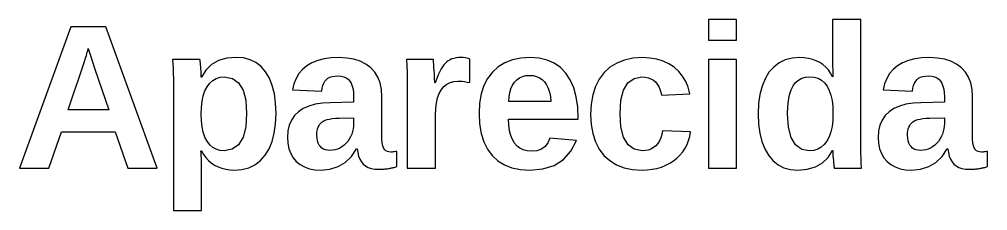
# Model space of a CAD drawing. Header units: metres. Extents: x 18 to 589, y 31 to 387.
# Drawn here: x 18 to 70.4, y 86.4 to 96.7 of the extents above; entities that cross this region are included whole.
import ezdxf

# ---------------------------------------------------------------- set-up
doc = ezdxf.new("R2010")
doc.units = ezdxf.units.M

msp = doc.modelspace()

# ---------------------------------------------------------------- linework, layer by layer
for p, q in [((56.8568, 96.7287), (55.3324, 96.7287)), ((55.3324, 96.7287), (55.3324, 95.6057)), ((56.8568, 95.6057), (56.8568, 96.7287)), ((63.5822, 96.7287), (62.0578, 96.7287)), ((62.0578, 96.7287), (62.0578, 94.5858)), ((63.5822, 89.9583), (63.5822, 96.7287)), ((20.8312, 96.3218), (18.0427, 88.678)), ((22.7191, 96.3218), (20.8312, 96.3218)), ((25.4967, 88.678), (22.7191, 96.3218)), ((55.3324, 95.6057), (56.8568, 95.6057)), ((21.6697, 94.7713), (21.6957, 94.8603)), ((21.6957, 94.8603), (21.72, 94.945)), ((21.72, 94.945), (21.7426, 95.0253)), ((21.7426, 95.0253), (21.7751, 95.1446)), ((21.7751, 95.1446), (21.8891, 94.7702)), ((21.4266, 94.0214), (21.5508, 94.3907)), ((21.5508, 94.3907), (21.6124, 94.5804)), ((21.6124, 94.5804), (21.6419, 94.678)), ((21.6419, 94.678), (21.6697, 94.7713)), ((21.8891, 94.7702), (22.1223, 94.0325)), ((27.8155, 94.5478), (26.3345, 94.5478)), ((26.3345, 94.5478), (26.3501, 94.3271)), ((27.826, 94.5012), (27.8155, 94.5478)), ((27.8359, 94.4393), (27.826, 94.5012)), ((27.8451, 94.3623), (27.8359, 94.4393)), ((27.8537, 94.2701), (27.8451, 94.3623)), ((28.8254, 94.4999), (28.45, 94.284)), ((29.2685, 94.6294), (28.8254, 94.4999)), ((29.7794, 94.6726), (29.2685, 94.6294)), ((30.171, 94.6411), (29.7794, 94.6726)), ((30.5258, 94.5463), (30.171, 94.6411)), ((30.8437, 94.3885), (30.5258, 94.5463)), ((31.1247, 94.1674), (30.8437, 94.3885)), ((33.8789, 94.3733), (33.6053, 94.2141)), ((34.1895, 94.4971), (33.8789, 94.3733)), ((34.5372, 94.5856), (34.1895, 94.4971)), ((34.9221, 94.6386), (34.5372, 94.5856)), ((35.344, 94.6563), (34.9221, 94.6386)), ((35.7685, 94.6344), (35.344, 94.6563)), ((36.1522, 94.5686), (35.7685, 94.6344)), ((36.495, 94.4591), (36.1522, 94.5686)), ((36.7971, 94.3056), (36.495, 94.4591)), ((40.451, 94.5478), (38.9971, 94.5478)), ((38.9971, 94.5478), (39.0035, 94.4451)), ((39.0035, 94.4451), (39.0097, 94.3365)), ((39.0097, 94.3365), (39.0156, 94.222)), ((40.4579, 94.4928), (40.451, 94.5478)), ((40.4658, 94.4059), (40.4579, 94.4928)), ((40.4744, 94.2871), (40.4658, 94.4059)), ((41.0886, 94.3463), (41.0113, 94.2611)), ((41.171, 94.4212), (41.0886, 94.3463)), ((41.2587, 94.4857), (41.171, 94.4212)), ((41.3515, 94.5397), (41.2587, 94.4857)), ((41.4518, 94.5836), (41.3515, 94.5397)), ((41.5616, 94.6178), (41.4518, 94.5836)), ((41.681, 94.6422), (41.5616, 94.6178)), ((41.8099, 94.6569), (41.681, 94.6422)), ((41.9483, 94.6617), (41.8099, 94.6569)), ((42.061, 94.6585), (41.9483, 94.6617)), ((42.1645, 94.6487), (42.061, 94.6585)), ((42.2589, 94.6325), (42.1645, 94.6487)), ((42.3441, 94.6097), (42.2589, 94.6325)), ((42.4203, 94.5804), (42.3441, 94.6097)), ((42.4203, 93.3055), (42.4203, 94.5804)), ((44.3165, 94.3751), (43.9556, 94.1563)), ((44.7255, 94.5313), (44.3165, 94.3751)), ((45.1827, 94.6251), (44.7255, 94.5313)), ((45.6881, 94.6563), (45.1827, 94.6251)), ((46.1699, 94.6228), (45.6881, 94.6563)), ((46.6039, 94.5222), (46.1699, 94.6228)), ((46.9901, 94.3546), (46.6039, 94.5222)), ((47.3287, 94.1199), (46.9901, 94.3546)), ((50.3723, 94.3643), (50.0058, 94.1372)), ((50.7879, 94.5265), (50.3723, 94.3643)), ((51.2525, 94.6239), (50.7879, 94.5265)), ((51.7661, 94.6563), (51.2525, 94.6239)), ((52.1663, 94.6355), (51.7661, 94.6563)), ((52.5378, 94.573), (52.1663, 94.6355)), ((52.8806, 94.4688), (52.5378, 94.573)), ((53.1948, 94.323), (52.8806, 94.4688)), ((56.8568, 94.5478), (55.3324, 94.5478)), ((55.3324, 94.5478), (55.3324, 88.678)), ((56.8568, 88.678), (56.8568, 94.5478)), ((59.1651, 94.3702), (58.8707, 94.1476)), ((59.4987, 94.5291), (59.1651, 94.3702)), ((59.8716, 94.6245), (59.4987, 94.5291)), ((60.2838, 94.6563), (59.8716, 94.6245)), ((60.5265, 94.6459), (60.2838, 94.6563)), ((60.7555, 94.6146), (60.5265, 94.6459)), ((60.9709, 94.5626), (60.7555, 94.6146)), ((61.1726, 94.4897), (60.9709, 94.5626)), ((61.3606, 94.3959), (61.1726, 94.4897)), ((61.5335, 94.2816), (61.3606, 94.3959)), ((62.0578, 94.5858), (62.0686, 93.6201)), ((65.8481, 94.3733), (65.5745, 94.2141)), ((66.1587, 94.4971), (65.8481, 94.3733)), ((66.5064, 94.5856), (66.1587, 94.4971)), ((66.8913, 94.6386), (66.5064, 94.5856)), ((67.3132, 94.6563), (66.8913, 94.6386)), ((67.7377, 94.6344), (67.3132, 94.6563)), ((68.1214, 94.5686), (67.7377, 94.6344)), ((68.4642, 94.4591), (68.1214, 94.5686)), ((68.7663, 94.3056), (68.4642, 94.4591)), ((21.24, 93.4724), (21.4266, 94.0214)), ((22.1223, 94.0325), (22.8764, 91.8353)), ((26.3501, 94.3271), (26.3622, 94.0817)), ((26.3622, 94.0817), (26.3709, 93.8116)), ((26.3709, 93.8116), (26.3761, 93.5167)), ((27.8616, 94.1626), (27.8537, 94.2701)), ((27.8684, 94.0478), (27.8616, 94.1626)), ((27.8737, 93.9335), (27.8684, 94.0478)), ((27.8775, 93.8196), (27.8737, 93.9335)), ((27.8798, 93.7061), (27.8775, 93.8196)), ((28.1423, 93.9817), (27.9023, 93.593)), ((28.45, 94.284), (28.1423, 93.9817)), ((31.3688, 93.8833), (31.1247, 94.1674)), ((31.5719, 93.5409), (31.3688, 93.8833)), ((33.37, 94.0207), (33.174, 93.7941)), ((33.6053, 94.2141), (33.37, 94.0207)), ((37.0584, 94.1084), (36.7971, 94.3056)), ((37.2751, 93.8708), (37.0584, 94.1084)), ((37.4437, 93.5963), (37.2751, 93.8708)), ((39.0156, 94.222), (39.0214, 94.1017)), ((39.0214, 94.1017), (39.0269, 93.9755)), ((39.0269, 93.9755), (39.0318, 93.84)), ((39.0318, 93.84), (39.0356, 93.6917)), ((40.484, 94.1364), (40.4744, 94.2871)), ((40.4944, 93.9538), (40.484, 94.1364)), ((40.5042, 93.7686), (40.4944, 93.9538)), ((40.7926, 93.905), (40.7134, 93.7308)), ((40.8679, 94.0498), (40.7926, 93.905)), ((40.9393, 94.1653), (40.8679, 94.0498)), ((41.0113, 94.2611), (40.9393, 94.1653)), ((43.6429, 93.8751), (43.3832, 93.5357)), ((43.9556, 94.1563), (43.6429, 93.8751)), ((47.6195, 93.8181), (47.3287, 94.1199)), ((47.8597, 93.4517), (47.6195, 93.8181)), ((49.6883, 93.8453), (49.4247, 93.4951)), ((50.0058, 94.1372), (49.6883, 93.8453)), ((53.4804, 94.1355), (53.1948, 94.323)), ((53.7315, 93.9113), (53.4804, 94.1355)), ((53.9422, 93.6555), (53.7315, 93.9113)), ((58.6156, 93.8615), (58.4037, 93.517)), ((58.8707, 94.1476), (58.6156, 93.8615)), ((61.6896, 94.1468), (61.5335, 94.2816)), ((61.829, 93.9916), (61.6896, 94.1468)), ((61.9518, 93.8161), (61.829, 93.9916)), ((62.0578, 93.6201), (61.9518, 93.8161)), ((65.3392, 94.0207), (65.1432, 93.7941)), ((65.5745, 94.2141), (65.3392, 94.0207)), ((69.0276, 94.1084), (68.7663, 94.3056)), ((69.2443, 93.8708), (69.0276, 94.1084)), ((69.4129, 93.5963), (69.2443, 93.8708)), ((20.9909, 92.7437), (21.24, 93.4724)), ((26.3761, 93.5167), (26.3778, 93.197)), ((27.8806, 93.593), (27.8798, 93.7061)), ((27.9023, 93.593), (27.8806, 93.593)), ((28.3439, 93.2744), (28.5072, 93.4233)), ((28.5072, 93.4233), (28.6933, 93.5296)), ((28.6933, 93.5296), (28.9021, 93.5934)), ((28.9021, 93.5934), (29.1338, 93.6147)), ((29.1338, 93.6147), (29.5693, 93.5357)), ((29.5693, 93.5357), (29.908, 93.2988)), ((29.908, 93.2988), (30.15, 92.9038)), ((31.7299, 93.1455), (31.5719, 93.5409)), ((33.0172, 93.5342), (32.8997, 93.2412)), ((33.174, 93.7941), (33.0172, 93.5342)), ((34.5233, 93.282), (34.5846, 93.3893)), ((34.5846, 93.3893), (34.6578, 93.4764)), ((34.6578, 93.4764), (34.746, 93.5457)), ((34.746, 93.5457), (34.8522, 93.5997)), ((34.8522, 93.5997), (34.9765, 93.6382)), ((34.9765, 93.6382), (35.1187, 93.6613)), ((35.1187, 93.6613), (35.279, 93.669)), ((35.279, 93.669), (35.4511, 93.6579)), ((35.4511, 93.6579), (35.6028, 93.6243)), ((35.6028, 93.6243), (35.734, 93.5684)), ((35.734, 93.5684), (35.8449, 93.4902)), ((35.8449, 93.4902), (35.9354, 93.3896)), ((35.9354, 93.3896), (36.0077, 93.266)), ((37.5642, 93.2849), (37.4437, 93.5963)), ((37.6364, 92.9366), (37.5642, 93.2849)), ((39.0356, 93.6917), (39.0383, 93.5305)), ((39.0383, 93.5305), (39.0399, 93.3566)), ((39.0399, 93.3566), (39.0405, 93.1699)), ((40.5118, 93.6101), (40.5042, 93.7686)), ((40.5172, 93.4782), (40.5118, 93.6101)), ((40.5204, 93.3731), (40.5172, 93.4782)), ((40.5215, 93.2946), (40.5204, 93.3731)), ((40.5432, 93.2946), (40.5215, 93.2946)), ((40.6302, 93.5274), (40.5432, 93.2946)), ((40.7134, 93.7308), (40.6302, 93.5274)), ((41.1766, 93.2209), (41.354, 93.3131)), ((41.354, 93.3131), (41.5515, 93.3684)), ((41.5515, 93.3684), (41.7693, 93.3869)), ((41.7693, 93.3869), (41.8856, 93.3836)), ((41.8856, 93.3836), (42.0089, 93.3739)), ((42.0089, 93.3739), (42.139, 93.3576)), ((42.139, 93.3576), (42.2762, 93.3348)), ((42.2762, 93.3348), (42.4203, 93.3055)), ((43.3832, 93.5357), (43.1811, 93.1425)), ((44.734, 93.1601), (44.8391, 93.3217)), ((44.8391, 93.3217), (44.9651, 93.4565)), ((44.9651, 93.4565), (45.1108, 93.5614)), ((45.1108, 93.5614), (45.2763, 93.6362)), ((45.2763, 93.6362), (45.4615, 93.6812)), ((45.4615, 93.6812), (45.6664, 93.6962)), ((45.6664, 93.6962), (45.86, 93.6819)), ((45.86, 93.6819), (46.0371, 93.6393)), ((46.0371, 93.6393), (46.1976, 93.5682)), ((46.1976, 93.5682), (46.3417, 93.4687)), ((46.3417, 93.4687), (46.4693, 93.3408)), ((46.4693, 93.3408), (46.5785, 93.1844)), ((48.0465, 93.0231), (47.8597, 93.4517)), ((49.4247, 93.4951), (49.2196, 93.0936)), ((50.7447, 92.9004), (50.9802, 93.2943)), ((50.9802, 93.2943), (51.3098, 93.5306)), ((51.3098, 93.5306), (51.7336, 93.6093)), ((51.7336, 93.6093), (51.9159, 93.5986)), ((51.9159, 93.5986), (52.0808, 93.5664)), ((52.0808, 93.5664), (52.2284, 93.5127)), ((52.2284, 93.5127), (52.3586, 93.4375)), ((52.3586, 93.4375), (52.4714, 93.3408)), ((52.4714, 93.3408), (52.5678, 93.2261)), ((54.1125, 93.368), (53.9422, 93.6555)), ((54.2425, 93.0488), (54.1125, 93.368)), ((58.4037, 93.517), (58.2389, 93.1194)), ((59.9149, 93.1237), (60.0468, 93.3024)), ((60.0468, 93.3024), (60.2039, 93.4414)), ((60.2039, 93.4414), (60.3862, 93.5407)), ((60.3862, 93.5407), (60.5937, 93.6003)), ((60.5937, 93.6003), (60.8263, 93.6201)), ((60.8263, 93.6201), (61.0616, 93.5996)), ((61.0616, 93.5996), (61.2729, 93.5381)), ((61.2729, 93.5381), (61.46, 93.4356)), ((61.46, 93.4356), (61.6231, 93.2921)), ((61.6231, 93.2921), (61.7621, 93.1075)), ((62.0686, 93.6201), (62.0578, 93.6201)), ((64.9864, 93.5342), (64.8689, 93.2412)), ((65.1432, 93.7941), (64.9864, 93.5342)), ((66.4925, 93.282), (66.5538, 93.3893)), ((66.5538, 93.3893), (66.627, 93.4764)), ((66.627, 93.4764), (66.7152, 93.5457)), ((66.7152, 93.5457), (66.8214, 93.5997)), ((66.8214, 93.5997), (66.9457, 93.6382)), ((66.9457, 93.6382), (67.0879, 93.6613)), ((67.0879, 93.6613), (67.2482, 93.669)), ((67.2482, 93.669), (67.4203, 93.6579)), ((67.4203, 93.6579), (67.572, 93.6243)), ((67.572, 93.6243), (67.7032, 93.5684)), ((67.7032, 93.5684), (67.8141, 93.4902)), ((67.8141, 93.4902), (67.9046, 93.3896)), ((67.9046, 93.3896), (67.9769, 93.266)), ((69.5334, 93.2849), (69.4129, 93.5963)), ((69.6056, 92.9366), (69.5334, 93.2849)), ((26.3778, 93.197), (26.3778, 86.3724)), ((27.9968, 92.59), (28.0871, 92.8535)), ((28.0871, 92.8535), (28.2034, 93.083)), ((28.2034, 93.083), (28.3439, 93.2744)), ((30.15, 92.9038), (30.2951, 92.3509)), ((31.8428, 92.6968), (31.7299, 93.1455)), ((32.8997, 93.2412), (32.8215, 92.9149)), ((32.8215, 92.9149), (34.411, 92.8389)), ((34.411, 92.8389), (34.4365, 93.0068)), ((34.4365, 93.0068), (34.4739, 93.1545)), ((34.4739, 93.1545), (34.5233, 93.282)), ((36.0077, 93.266), (36.0639, 93.1188)), ((36.0639, 93.1188), (36.104, 92.9479)), ((36.104, 92.9479), (36.1281, 92.7534)), ((37.6605, 92.5514), (37.6364, 92.9366)), ((39.0405, 93.1699), (39.0405, 88.678)), ((40.7681, 92.7235), (40.8823, 92.9258)), ((40.8823, 92.9258), (41.0194, 93.0918)), ((41.0194, 93.0918), (41.1766, 93.2209)), ((43.1811, 93.1425), (43.0368, 92.6955)), ((44.5501, 92.5319), (44.5895, 92.7652)), ((44.5895, 92.7652), (44.6508, 92.9746)), ((44.6508, 92.9746), (44.734, 93.1601)), ((46.5785, 93.1844), (46.6672, 92.9996)), ((46.6672, 92.9996), (46.7356, 92.7865)), ((46.7356, 92.7865), (46.7836, 92.5448)), ((48.18, 92.5321), (48.0465, 93.0231)), ((49.2196, 93.0936), (49.0732, 92.6406)), ((50.6035, 92.349), (50.7447, 92.9004)), ((52.5678, 93.2261), (52.6485, 93.0969)), ((52.6485, 93.0969), (52.7136, 92.9531)), ((52.7136, 92.9531), (52.763, 92.7948)), ((52.763, 92.7948), (52.7969, 92.622)), ((54.3321, 92.6979), (54.2425, 93.0488)), ((58.2389, 93.1194), (58.1211, 92.6686)), ((59.7239, 92.6429), (59.8075, 92.9043)), ((59.8075, 92.9043), (59.9149, 93.1237)), ((61.7621, 93.1075), (61.8763, 92.885)), ((61.8763, 92.885), (61.9652, 92.6275)), ((64.8689, 93.2412), (64.7907, 92.9149)), ((64.7907, 92.9149), (66.3802, 92.8389)), ((66.3802, 92.8389), (66.4057, 93.0068)), ((66.4057, 93.0068), (66.4431, 93.1545)), ((66.4431, 93.1545), (66.4925, 93.282)), ((67.9769, 93.266), (68.0331, 93.1188)), ((68.0331, 93.1188), (68.0732, 92.9479)), ((68.0732, 92.9479), (68.0973, 92.7534)), ((69.6297, 92.5514), (69.6056, 92.9366)), ((20.6793, 91.8353), (20.9909, 92.7437)), ((27.8935, 91.9616), (27.9322, 92.2928)), ((27.9322, 92.2928), (27.9968, 92.59)), ((30.2951, 92.3509), (30.3435, 91.6401)), ((31.9105, 92.195), (31.8428, 92.6968)), ((36.1361, 92.2368), (34.8721, 92.2151)), ((36.1281, 92.7534), (36.1361, 92.5352)), ((36.1361, 92.5352), (36.1361, 92.2368)), ((37.6605, 90.414), (37.6605, 92.5514)), ((40.6158, 92.2122), (40.6792, 92.4857)), ((40.6792, 92.4857), (40.7681, 92.7235)), ((43.0368, 92.6955), (42.9503, 92.1947)), ((44.5326, 92.2748), (44.5501, 92.5319)), ((46.8111, 92.2748), (44.5326, 92.2748)), ((46.7836, 92.5448), (46.8111, 92.2748)), ((48.26, 91.9789), (48.18, 92.5321)), ((49.0732, 92.6406), (48.9853, 92.1362)), ((50.5564, 91.6401), (50.6035, 92.349)), ((52.7969, 92.622), (54.3321, 92.6979)), ((58.1211, 92.6686), (58.0505, 92.1646)), ((59.6284, 91.9945), (59.6642, 92.3397)), ((59.6642, 92.3397), (59.7239, 92.6429)), ((61.9652, 92.6275), (62.0287, 92.3351)), ((62.0287, 92.3351), (62.0667, 92.0077)), ((68.1053, 92.2368), (66.8413, 92.2151)), ((68.0973, 92.7534), (68.1053, 92.5352)), ((68.1053, 92.5352), (68.1053, 92.2368)), ((69.6297, 90.414), (69.6297, 92.5514)), ((22.8764, 91.8353), (20.6793, 91.8353)), ((27.8806, 91.5966), (27.8935, 91.9616)), ((31.933, 91.6401), (31.9105, 92.195)), ((33.1496, 91.7268), (32.9358, 91.5185)), ((33.4086, 91.8991), (33.1496, 91.7268)), ((33.7104, 92.0341), (33.4086, 91.8991)), ((34.0549, 92.1318), (33.7104, 92.0341)), ((34.4421, 92.1921), (34.0549, 92.1318)), ((34.8721, 92.2151), (34.4421, 92.1921)), ((40.565, 91.5586), (40.5777, 91.9032)), ((40.5777, 91.9032), (40.6158, 92.2122)), ((42.9503, 92.1947), (42.9214, 91.6401)), ((48.2867, 91.3633), (48.26, 91.9789)), ((48.9853, 92.1362), (48.956, 91.5804)), ((58.0505, 92.1646), (58.027, 91.6075)), ((59.6165, 91.6075), (59.6284, 91.9945)), ((62.0667, 92.0077), (62.0794, 91.6454)), ((65.1189, 91.7268), (64.905, 91.5185)), ((65.3779, 91.8991), (65.1189, 91.7268)), ((65.6796, 92.0341), (65.3779, 91.8991)), ((66.0241, 92.1318), (65.6796, 92.0341)), ((66.4113, 92.1921), (66.0241, 92.1318)), ((66.8413, 92.2151), (66.4113, 92.1921)), ((27.8935, 91.2341), (27.8806, 91.5966)), ((27.9322, 90.9061), (27.8935, 91.2341)), ((30.3435, 91.6401), (30.2947, 90.9096)), ((31.9095, 91.0788), (31.933, 91.6401)), ((32.7695, 91.2755), (32.6507, 90.9977)), ((32.9358, 91.5185), (32.7695, 91.2755)), ((34.4398, 91.1764), (34.5161, 91.2264)), ((34.5161, 91.2264), (34.6008, 91.2684)), ((34.6008, 91.2684), (34.7022, 91.3034)), ((34.7022, 91.3034), (34.8282, 91.3326)), ((34.8282, 91.3326), (34.9791, 91.356)), ((34.9791, 91.356), (35.1546, 91.3734)), ((35.1546, 91.3734), (35.3549, 91.385)), ((35.3549, 91.385), (36.1361, 91.3959)), ((36.1361, 91.3959), (36.1361, 91.0975)), ((40.565, 88.678), (40.565, 91.5586)), ((42.9214, 91.6401), (42.9498, 91.0677)), ((44.5345, 90.9939), (44.5218, 91.32)), ((44.5218, 91.32), (48.2867, 91.32)), ((48.2867, 91.32), (48.2867, 91.3633)), ((48.956, 91.5804), (48.9851, 91.0369)), ((50.6043, 90.9096), (50.5564, 91.6401)), ((58.027, 91.6075), (58.0493, 91.0579)), ((59.6644, 90.8888), (59.6165, 91.6075)), ((62.0662, 91.2727), (62.0265, 90.9359)), ((62.0794, 91.6454), (62.0662, 91.2727)), ((64.7387, 91.2755), (64.6199, 90.9977)), ((64.905, 91.5185), (64.7387, 91.2755)), ((66.409, 91.1764), (66.4853, 91.2264)), ((66.4853, 91.2264), (66.5701, 91.2684)), ((66.5701, 91.2684), (66.6714, 91.3034)), ((66.6714, 91.3034), (66.7975, 91.3326)), ((66.7975, 91.3326), (66.9483, 91.356)), ((66.9483, 91.356), (67.1238, 91.3734)), ((67.1238, 91.3734), (67.3241, 91.385)), ((67.3241, 91.385), (68.1053, 91.3959)), ((68.1053, 91.3959), (68.1053, 91.0975)), ((27.9968, 90.6127), (27.9322, 90.9061)), ((30.2947, 90.9096), (30.1482, 90.3415)), ((31.8389, 90.5711), (31.9095, 91.0788)), ((32.5794, 90.6853), (32.5556, 90.3381)), ((32.6507, 90.9977), (32.5794, 90.6853)), ((34.1498, 90.5824), (34.1638, 90.6969)), ((34.1638, 90.6969), (34.1871, 90.8011)), ((34.1871, 90.8011), (34.2198, 90.8948)), ((34.2198, 90.8948), (34.2618, 90.9781)), ((34.2618, 90.9781), (34.3127, 91.0523)), ((34.3127, 91.0523), (34.372, 91.1184)), ((34.372, 91.1184), (34.4398, 91.1764)), ((36.1092, 90.7959), (36.0756, 90.65)), ((36.1294, 90.9451), (36.1092, 90.7959)), ((36.1361, 91.0975), (36.1294, 90.9451)), ((42.9498, 91.0677), (43.0351, 90.5529)), ((44.5726, 90.7015), (44.5345, 90.9939)), ((44.636, 90.4427), (44.5726, 90.7015)), ((48.9851, 91.0369), (49.0723, 90.5435)), ((50.7482, 90.3415), (50.6043, 90.9096)), ((52.8457, 90.7015), (52.8086, 90.4953)), ((54.3756, 90.631), (52.8457, 90.7015)), ((58.0493, 91.0579), (58.1164, 90.5594)), ((59.8083, 90.3298), (59.6644, 90.8888)), ((62.0265, 90.9359), (61.9603, 90.6348)), ((64.5486, 90.6853), (64.5248, 90.3381)), ((64.6199, 90.9977), (64.5486, 90.6853)), ((66.119, 90.5824), (66.133, 90.6969)), ((66.133, 90.6969), (66.1564, 90.8011)), ((66.1564, 90.8011), (66.189, 90.8948)), ((66.189, 90.8948), (66.231, 90.9781)), ((66.231, 90.9781), (66.2819, 91.0523)), ((66.2819, 91.0523), (66.3412, 91.1184)), ((66.3412, 91.1184), (66.409, 91.1764)), ((68.0784, 90.7959), (68.0448, 90.65)), ((68.0986, 90.9451), (68.0784, 90.7959)), ((68.1053, 91.0975), (68.0986, 90.9451)), ((19.6431, 88.678), (20.3213, 90.631)), ((20.3213, 90.631), (23.2345, 90.631)), ((23.2345, 90.631), (23.9126, 88.678)), ((28.0871, 90.3537), (27.9968, 90.6127)), ((28.2034, 90.1292), (28.0871, 90.3537)), ((30.1482, 90.3415), (29.9041, 89.9357)), ((31.7211, 90.117), (31.8389, 90.5711)), ((32.5556, 90.3381), (32.5747, 90.0168)), ((34.1452, 90.4574), (34.1498, 90.5824)), ((34.1529, 90.2989), (34.1452, 90.4574)), ((34.176, 90.1575), (34.1529, 90.2989)), ((34.2145, 90.0333), (34.176, 90.1575)), ((35.8956, 90.2361), (35.813, 90.1162)), ((35.968, 90.3679), (35.8956, 90.2361)), ((36.0285, 90.5073), (35.968, 90.3679)), ((36.0756, 90.65), (36.0285, 90.5073)), ((37.665, 90.2288), (37.6605, 90.414)), ((37.6783, 90.0681), (37.665, 90.2288)), ((43.0351, 90.5529), (43.1772, 90.0956)), ((44.7249, 90.2176), (44.636, 90.4427)), ((44.8391, 90.0261), (44.7249, 90.2176)), ((46.7623, 90.2892), (46.6538, 90.0373)), ((48.1999, 90.1645), (46.7623, 90.2892)), ((47.8989, 89.5903), (48.1999, 90.1645)), ((49.0723, 90.5435), (49.2177, 90.1003)), ((50.988, 89.9357), (50.7482, 90.3415)), ((52.681, 90.1472), (52.5905, 90.0054)), ((52.7537, 90.3105), (52.681, 90.1472)), ((52.8086, 90.4953), (52.7537, 90.3105)), ((54.1813, 89.9552), (54.2675, 90.1701)), ((54.2675, 90.1701), (54.3323, 90.3953)), ((54.3323, 90.3953), (54.3756, 90.631)), ((58.1164, 90.5594), (58.2281, 90.1118)), ((60.0481, 89.9305), (59.8083, 90.3298)), ((61.7485, 90.14), (61.6053, 89.9496)), ((61.8676, 90.3695), (61.7485, 90.14)), ((61.9603, 90.6348), (61.8676, 90.3695)), ((64.5248, 90.3381), (64.5439, 90.0168)), ((66.1144, 90.4574), (66.119, 90.5824)), ((66.1221, 90.2989), (66.1144, 90.4574)), ((66.1452, 90.1575), (66.1221, 90.2989)), ((66.1837, 90.0333), (66.1452, 90.1575)), ((67.8648, 90.2361), (67.7822, 90.1162)), ((67.9372, 90.3679), (67.8648, 90.2361)), ((67.9977, 90.5073), (67.9372, 90.3679)), ((68.0448, 90.65), (67.9977, 90.5073)), ((69.6342, 90.2288), (69.6297, 90.414)), ((69.6475, 90.0681), (69.6342, 90.2288)), ((28.3434, 89.9427), (28.2034, 90.1292)), ((28.5054, 89.7976), (28.3434, 89.9427)), ((28.6893, 89.694), (28.5054, 89.7976)), ((28.8951, 89.6318), (28.6893, 89.694)), ((29.1229, 89.6111), (28.8951, 89.6318)), ((29.5623, 89.6923), (29.1229, 89.6111)), ((29.9041, 89.9357), (29.5623, 89.6923)), ((31.3444, 89.3697), (31.5563, 89.7165)), ((31.5563, 89.7165), (31.7211, 90.117)), ((32.5747, 90.0168), (32.632, 89.7257)), ((32.632, 89.7257), (32.7275, 89.4647)), ((34.2684, 89.9262), (34.2145, 90.0333)), ((34.3377, 89.8362), (34.2684, 89.9262)), ((34.4199, 89.763), (34.3377, 89.8362)), ((34.5122, 89.706), (34.4199, 89.763)), ((34.6147, 89.6653), (34.5122, 89.706)), ((34.7275, 89.6409), (34.6147, 89.6653)), ((34.8504, 89.6328), (34.7275, 89.6409)), ((34.9911, 89.6406), (34.8504, 89.6328)), ((35.1268, 89.664), (34.9911, 89.6406)), ((35.2576, 89.7031), (35.1268, 89.664)), ((35.3834, 89.7578), (35.2576, 89.7031)), ((35.5041, 89.8281), (35.3834, 89.7578)), ((35.6173, 89.9122), (35.5041, 89.8281)), ((35.7203, 90.0082), (35.6173, 89.9122)), ((35.813, 90.1162), (35.7203, 90.0082)), ((36.0114, 89.309), (36.2935, 89.725)), ((36.2935, 89.725), (36.326, 89.725)), ((36.326, 89.725), (36.3565, 89.5165)), ((37.7006, 89.9319), (37.6783, 90.0681)), ((37.7317, 89.8203), (37.7006, 89.9319)), ((37.7717, 89.7331), (37.7317, 89.8203)), ((37.8222, 89.6657), (37.7717, 89.7331)), ((37.8846, 89.6133), (37.8222, 89.6657)), ((43.1772, 90.0956), (43.3762, 89.6957)), ((43.3762, 89.6957), (43.632, 89.3534)), ((44.9768, 89.8689), (44.8391, 90.0261)), ((45.136, 89.7466), (44.9768, 89.8689)), ((45.3167, 89.6593), (45.136, 89.7466)), ((45.5188, 89.6069), (45.3167, 89.6593)), ((46.0419, 89.6174), (45.7424, 89.5894)), ((46.2936, 89.7014), (46.0419, 89.6174)), ((46.4976, 89.8413), (46.2936, 89.7014)), ((46.6538, 90.0373), (46.4976, 89.8413)), ((49.2177, 90.1003), (49.4212, 89.7072)), ((49.4212, 89.7072), (49.6829, 89.3642)), ((51.3237, 89.6923), (50.988, 89.9357)), ((51.7553, 89.6111), (51.3237, 89.6923)), ((51.9232, 89.6221), (51.7553, 89.6111)), ((52.0799, 89.6549), (51.9232, 89.6221)), ((52.2253, 89.7097), (52.0799, 89.6549)), ((52.3594, 89.7864), (52.2253, 89.7097)), ((52.4822, 89.885), (52.3594, 89.7864)), ((52.5905, 90.0054), (52.4822, 89.885)), ((53.9443, 89.5568), (54.0735, 89.7508)), ((54.0735, 89.7508), (54.1813, 89.9552)), ((58.2281, 90.1118), (58.3846, 89.7152)), ((58.3846, 89.7152), (58.5858, 89.3697)), ((60.3838, 89.691), (60.0481, 89.9305)), ((60.8154, 89.6111), (60.3838, 89.691)), ((61.0455, 89.6323), (60.8154, 89.6111)), ((61.2538, 89.6957), (61.0455, 89.6323)), ((61.4404, 89.8015), (61.2538, 89.6957)), ((61.6053, 89.9496), (61.4404, 89.8015)), ((61.8138, 89.25), (62.0469, 89.6328)), ((62.0469, 89.6328), (62.0686, 89.6328)), ((62.0686, 89.6328), (62.0698, 89.5415)), ((63.5839, 89.7335), (63.5822, 89.9583)), ((63.5891, 89.4931), (63.5839, 89.7335)), ((64.5439, 90.0168), (64.6012, 89.7257)), ((64.6012, 89.7257), (64.6967, 89.4647)), ((66.2376, 89.9262), (66.1837, 90.0333)), ((66.3069, 89.8362), (66.2376, 89.9262)), ((66.3891, 89.763), (66.3069, 89.8362)), ((66.4814, 89.706), (66.3891, 89.763)), ((66.5839, 89.6653), (66.4814, 89.706)), ((66.6967, 89.6409), (66.5839, 89.6653)), ((66.8196, 89.6328), (66.6967, 89.6409)), ((66.9603, 89.6406), (66.8196, 89.6328)), ((67.0961, 89.664), (66.9603, 89.6406)), ((67.2268, 89.7031), (67.0961, 89.664)), ((67.3526, 89.7578), (67.2268, 89.7031)), ((67.4733, 89.8281), (67.3526, 89.7578)), ((67.5865, 89.9122), (67.4733, 89.8281)), ((67.6895, 90.0082), (67.5865, 89.9122)), ((67.7822, 90.1162), (67.6895, 90.0082)), ((67.9806, 89.309), (68.2627, 89.725)), ((68.2627, 89.725), (68.2952, 89.725)), ((68.2952, 89.725), (68.3257, 89.5165)), ((69.6698, 89.9319), (69.6475, 90.0681)), ((69.7009, 89.8203), (69.6698, 89.9319)), ((69.7409, 89.7331), (69.7009, 89.8203)), ((69.7914, 89.6657), (69.7409, 89.7331)), ((69.8538, 89.6133), (69.7914, 89.6657)), ((27.8815, 89.5195), (27.8698, 89.6111)), ((27.8698, 89.6111), (27.9023, 89.6111)), ((27.8906, 89.375), (27.8815, 89.5195)), ((27.8971, 89.1775), (27.8906, 89.375)), ((27.901, 88.9271), (27.8971, 89.1775)), ((27.9023, 89.6111), (28.0085, 89.4187)), ((28.0085, 89.4187), (28.1319, 89.2452)), ((28.1319, 89.2452), (28.2724, 89.0906)), ((28.2724, 89.0906), (28.43, 88.9548)), ((31.0896, 89.0816), (31.3444, 89.3697)), ((32.7275, 89.4647), (32.8612, 89.234)), ((32.8612, 89.234), (33.033, 89.0333)), ((35.6772, 88.9855), (36.0114, 89.309)), ((36.3565, 89.5165), (36.4046, 89.3292)), ((36.4046, 89.3292), (36.4702, 89.1632)), ((36.4702, 89.1632), (36.5534, 89.0184)), ((37.9589, 89.5759), (37.8846, 89.6133)), ((38.0452, 89.5535), (37.9589, 89.5759)), ((38.1434, 89.546), (38.0452, 89.5535)), ((38.2124, 89.5473), (38.1434, 89.546)), ((38.2805, 89.5512), (38.2124, 89.5473)), ((38.3478, 89.5577), (38.2805, 89.5512)), ((38.4142, 89.5668), (38.3478, 89.5577)), ((38.4797, 89.5786), (38.4142, 89.5668)), ((38.4797, 88.7539), (38.4797, 89.5786)), ((43.632, 89.3534), (43.9408, 89.0712)), ((45.7424, 89.5894), (45.5188, 89.6069)), ((46.9884, 88.8247), (47.4951, 89.1437)), ((47.4951, 89.1437), (47.8989, 89.5903)), ((49.6829, 89.3642), (49.998, 89.0781)), ((53.4453, 89.0676), (53.6292, 89.2135)), ((53.6292, 89.2135), (53.7955, 89.3766)), ((53.7955, 89.3766), (53.9443, 89.5568)), ((58.5858, 89.3697), (58.8279, 89.0816)), ((61.5096, 88.9523), (61.8138, 89.25)), ((62.0698, 89.5415), (62.0734, 89.4414)), ((62.0734, 89.4414), (62.0794, 89.3324)), ((62.0794, 89.3324), (62.0877, 89.2144)), ((62.0877, 89.2144), (62.0985, 89.0876)), ((63.5978, 89.237), (63.5891, 89.4931)), ((63.61, 88.9653), (63.5978, 89.237)), ((64.6967, 89.4647), (64.8304, 89.234)), ((64.8304, 89.234), (65.0022, 89.0333)), ((67.6464, 88.9855), (67.9806, 89.309)), ((68.3257, 89.5165), (68.3738, 89.3292)), ((68.3738, 89.3292), (68.4394, 89.1632)), ((68.4394, 89.1632), (68.5226, 89.0184)), ((69.9281, 89.5759), (69.8538, 89.6133)), ((70.0144, 89.5535), (69.9281, 89.5759)), ((70.1126, 89.546), (70.0144, 89.5535)), ((70.1816, 89.5473), (70.1126, 89.546)), ((70.2497, 89.5512), (70.1816, 89.5473)), ((70.317, 89.5577), (70.2497, 89.5512)), ((70.3834, 89.5668), (70.317, 89.5577)), ((70.4489, 89.5786), (70.3834, 89.5668)), ((70.4489, 88.7539), (70.4489, 89.5786)), ((18.0427, 88.678), (19.6431, 88.678)), ((23.9126, 88.678), (25.4967, 88.678)), ((27.9023, 88.6238), (27.901, 88.9271)), ((27.9023, 86.3724), (27.9023, 88.6238)), ((28.43, 88.9548), (28.6048, 88.838)), ((28.6048, 88.838), (28.7946, 88.7413)), ((28.7946, 88.7413), (28.9971, 88.6662)), ((28.9971, 88.6662), (29.2125, 88.6125)), ((29.2125, 88.6125), (29.4407, 88.5803)), ((29.4407, 88.5803), (29.6817, 88.5695)), ((29.6817, 88.5695), (30.0919, 88.6015)), ((30.0919, 88.6015), (30.4633, 88.6975)), ((30.4633, 88.6975), (30.7959, 88.8576)), ((30.7959, 88.8576), (31.0896, 89.0816)), ((33.033, 89.0333), (33.239, 88.8664)), ((33.239, 88.8664), (33.4748, 88.7365)), ((33.4748, 88.7365), (33.7407, 88.6437)), ((33.7407, 88.6437), (34.0364, 88.5881)), ((34.0364, 88.5881), (34.3621, 88.5695)), ((34.3621, 88.5695), (34.8526, 88.6157)), ((34.8526, 88.6157), (35.2909, 88.7544)), ((35.2909, 88.7544), (35.6772, 88.9855)), ((36.5534, 89.0184), (36.6542, 88.8949)), ((36.6542, 88.8949), (36.7758, 88.7934)), ((36.7758, 88.7934), (36.9216, 88.7144)), ((36.9216, 88.7144), (37.0914, 88.658)), ((37.0914, 88.658), (37.2853, 88.6242)), ((37.2853, 88.6242), (37.5033, 88.6129)), ((37.5033, 88.6129), (37.5667, 88.6133)), ((37.5667, 88.6133), (37.6269, 88.6146)), ((37.6269, 88.6146), (37.6839, 88.6168)), ((37.6839, 88.6168), (37.7376, 88.6198)), ((37.7376, 88.6198), (37.788, 88.6238)), ((37.788, 88.6238), (37.8363, 88.6283)), ((37.8363, 88.6283), (37.8835, 88.6333)), ((37.8835, 88.6333), (37.9296, 88.6387)), ((37.9296, 88.6387), (37.9747, 88.6446)), ((37.9747, 88.6446), (38.0186, 88.6509)), ((38.0186, 88.6509), (38.062, 88.6578)), ((38.062, 88.6578), (38.1054, 88.6656)), ((38.1054, 88.6656), (38.1488, 88.6743)), ((38.1488, 88.6743), (38.1922, 88.6838)), ((38.1922, 88.6838), (38.2356, 88.6942)), ((38.2356, 88.6942), (38.2801, 88.7053)), ((38.2801, 88.7053), (38.3267, 88.7168)), ((38.3267, 88.7168), (38.3756, 88.7288)), ((38.3756, 88.7288), (38.4266, 88.7411)), ((38.4266, 88.7411), (38.4797, 88.7539)), ((39.0405, 88.678), (40.565, 88.678)), ((43.9408, 89.0712), (44.2987, 88.8517)), ((44.2987, 88.8517), (44.7056, 88.6949)), ((44.7056, 88.6949), (45.1615, 88.6009)), ((45.1615, 88.6009), (45.6664, 88.5695)), ((45.6664, 88.5695), (46.3788, 88.6333)), ((46.3788, 88.6333), (46.9884, 88.8247)), ((49.998, 89.0781), (50.3617, 88.8556)), ((50.3617, 88.8556), (50.774, 88.6967)), ((50.774, 88.6967), (51.2349, 88.6013)), ((51.2349, 88.6013), (51.7445, 88.5695)), ((51.7445, 88.5695), (52.0231, 88.5798)), ((52.0231, 88.5798), (52.2904, 88.6107)), ((52.2904, 88.6107), (52.5465, 88.6623)), ((52.5465, 88.6623), (52.7912, 88.7344)), ((52.7912, 88.7344), (53.0247, 88.8272)), ((53.0247, 88.8272), (53.2438, 88.9388)), ((53.2438, 88.9388), (53.4453, 89.0676)), ((55.3324, 88.678), (56.8568, 88.678)), ((58.8279, 89.0816), (59.1074, 88.8576)), ((59.1074, 88.8576), (59.4243, 88.6975)), ((59.4243, 88.6975), (59.7784, 88.6015)), ((59.7784, 88.6015), (60.1698, 88.5695)), ((60.1698, 88.5695), (60.6876, 88.612)), ((60.6876, 88.612), (61.1342, 88.7396)), ((61.1342, 88.7396), (61.5096, 88.9523)), ((62.0985, 89.0876), (62.1101, 88.9662)), ((62.1101, 88.9662), (62.121, 88.8645)), ((62.121, 88.8645), (62.1313, 88.7826)), ((62.1313, 88.7826), (62.141, 88.7204)), ((62.141, 88.7204), (62.15, 88.678)), ((62.15, 88.678), (63.6256, 88.678)), ((63.6256, 88.678), (63.61, 88.9653)), ((65.0022, 89.0333), (65.2082, 88.8664)), ((65.2082, 88.8664), (65.444, 88.7365)), ((65.444, 88.7365), (65.7099, 88.6437)), ((65.7099, 88.6437), (66.0056, 88.5881)), ((66.0056, 88.5881), (66.3313, 88.5695)), ((66.3313, 88.5695), (66.8218, 88.6157)), ((66.8218, 88.6157), (67.2601, 88.7544)), ((67.2601, 88.7544), (67.6464, 88.9855)), ((68.5226, 89.0184), (68.6234, 88.8949)), ((68.6234, 88.8949), (68.7451, 88.7934)), ((68.7451, 88.7934), (68.8908, 88.7144)), ((68.8908, 88.7144), (69.0606, 88.658)), ((69.0606, 88.658), (69.2545, 88.6242)), ((69.2545, 88.6242), (69.4724, 88.6129)), ((69.4724, 88.6129), (69.5359, 88.6133)), ((69.5359, 88.6133), (69.5961, 88.6146)), ((69.5961, 88.6146), (69.6531, 88.6168)), ((69.6531, 88.6168), (69.7068, 88.6198)), ((69.7068, 88.6198), (69.7572, 88.6238)), ((69.7572, 88.6238), (69.8055, 88.6283)), ((69.8055, 88.6283), (69.8527, 88.6333)), ((69.8527, 88.6333), (69.8988, 88.6387)), ((69.8988, 88.6387), (69.9439, 88.6446)), ((69.9439, 88.6446), (69.9878, 88.6509)), ((69.9878, 88.6509), (70.0312, 88.6578)), ((70.0312, 88.6578), (70.0746, 88.6656)), ((70.0746, 88.6656), (70.118, 88.6743)), ((70.118, 88.6743), (70.1614, 88.6838)), ((70.1614, 88.6838), (70.2048, 88.6942)), ((70.2048, 88.6942), (70.2493, 88.7053)), ((70.2493, 88.7053), (70.2959, 88.7168)), ((70.2959, 88.7168), (70.3448, 88.7288)), ((70.3448, 88.7288), (70.3958, 88.7411)), ((70.3958, 88.7411), (70.4489, 88.7539)), ((26.3778, 86.3724), (27.9023, 86.3724))]:
    msp.add_line(p, q)

doc.saveas('drawing.dxf')
